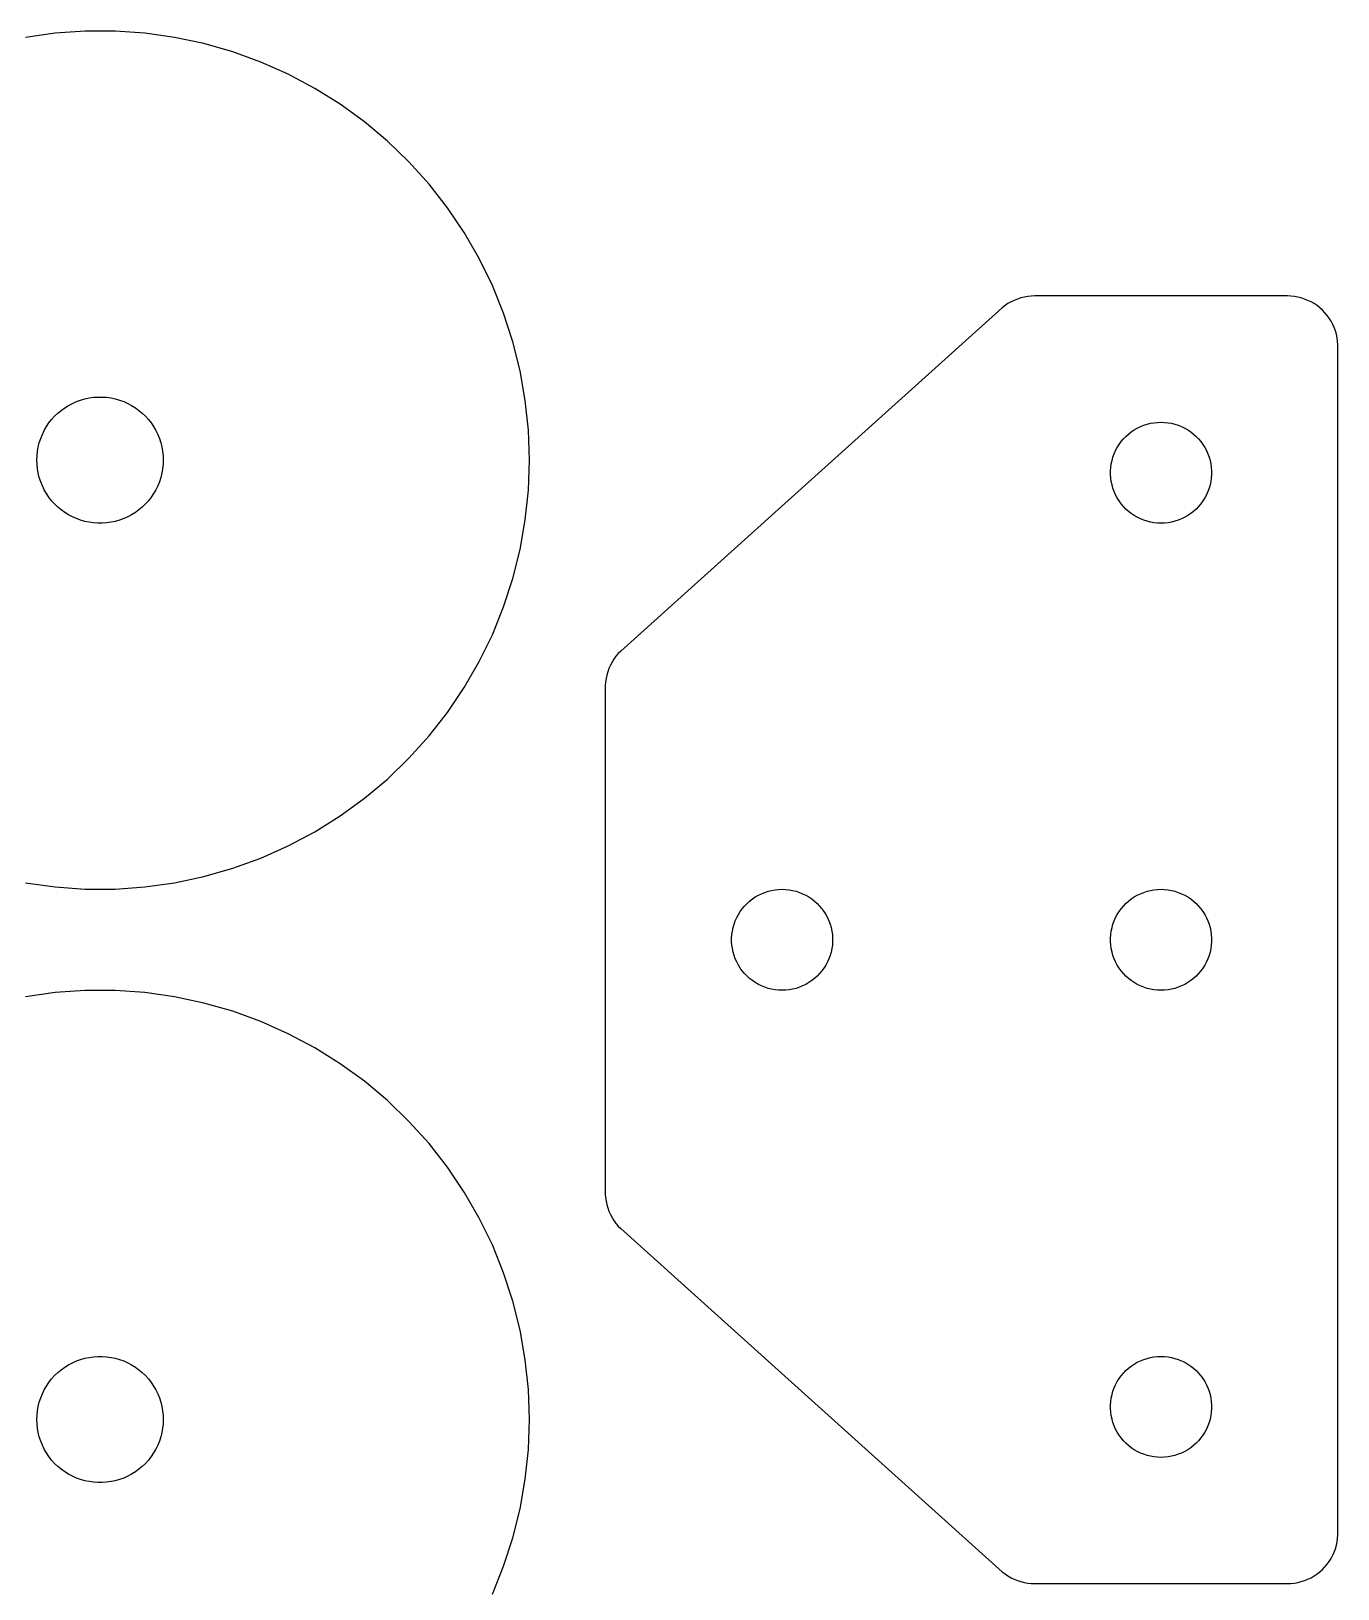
# Model space of a CAD drawing. Header units: metres. Extents: x -49 to 49, y -95 to 95.
# Drawn here: x -2.7 to 49, y -25.7 to 36 of the extents above; entities that cross this region are included whole.
import ezdxf

# ---------------------------------------------------------------- set-up
doc = ezdxf.new("R2010")
doc.units = ezdxf.units.M

msp = doc.modelspace()

# ---------------------------------------------------------------- linework, layer by layer
for p, q in [((-1.77698, 35.9069), (-2.95201, 35.7417)), ((-0.593277, 35.9896), (-1.77698, 35.9069)), ((0.593277, 35.9896), (-0.593277, 35.9896)), ((1.77698, 35.9069), (0.593277, 35.9896)), ((2.95201, 35.7417), (1.77698, 35.9069)), ((4.11267, 35.495), (2.95201, 35.7417)), ((5.25328, 35.168), (4.11267, 35.495)), ((6.3683, 34.7621), (5.25328, 35.168)), ((7.4523, 34.2795), (6.3683, 34.7621)), ((8.5, 33.7224), (7.4523, 34.2795)), ((9.50627, 33.0936), (8.5, 33.7224)), ((10.4662, 32.3962), (9.50627, 33.0936)), ((11.3752, 31.6335), (10.4662, 32.3962)), ((12.2288, 30.8092), (11.3752, 31.6335)), ((13.0228, 29.9274), (12.2288, 30.8092)), ((13.7533, 28.9923), (13.0228, 29.9274)), ((14.4168, 28.0086), (13.7533, 28.9923)), ((15.0101, 26.981), (14.4168, 28.0086)), ((15.5303, 25.9145), (15.0101, 26.981)), ((15.9748, 24.8143), (15.5303, 25.9145)), ((36.1865, 25.3271), (36.0611, 25.2659)), ((36.316, 25.3794), (36.1865, 25.3271)), ((36.4487, 25.4225), (36.316, 25.3794)), ((36.5842, 25.4563), (36.4487, 25.4225)), ((36.7217, 25.4805), (36.5842, 25.4563)), ((36.8605, 25.4951), (36.7217, 25.4805)), ((37, 25.5), (36.8605, 25.4951)), ((47, 25.5), (37, 25.5)), ((47.1395, 25.4951), (47, 25.5)), ((47.2783, 25.4805), (47.1395, 25.4951)), ((47.4158, 25.4563), (47.2783, 25.4805)), ((47.5513, 25.4225), (47.4158, 25.4563)), ((47.684, 25.3794), (47.5513, 25.4225)), ((47.8135, 25.3271), (47.684, 25.3794)), ((47.9389, 25.2659), (47.8135, 25.3271)), ((16.3414, 23.6858), (15.9748, 24.8143)), ((35.7144, 25.0321), (20.6107, 11.4387)), ((35.8244, 25.118), (35.7144, 25.0321)), ((35.9402, 25.1961), (35.8244, 25.118)), ((36.0611, 25.2659), (35.9402, 25.1961)), ((48.0598, 25.1961), (47.9389, 25.2659)), ((48.1756, 25.118), (48.0598, 25.1961)), ((48.2856, 25.0321), (48.1756, 25.118)), ((48.3893, 24.9387), (48.2856, 25.0321)), ((48.4863, 24.8383), (48.3893, 24.9387)), ((48.576, 24.7313), (48.4863, 24.8383)), ((48.6581, 24.6184), (48.576, 24.7313)), ((48.732, 24.5), (48.6581, 24.6184)), ((48.7976, 24.3767), (48.732, 24.5)), ((48.8544, 24.2492), (48.7976, 24.3767)), ((48.9021, 24.118), (48.8544, 24.2492)), ((48.9406, 23.9838), (48.9021, 24.118)), ((16.6285, 22.5345), (16.3414, 23.6858)), ((48.9696, 23.8473), (48.9406, 23.9838)), ((48.989, 23.709), (48.9696, 23.8473)), ((48.9988, 23.5698), (48.989, 23.709)), ((48.9988, -23.5698), (48.9988, 23.5698)), ((16.8345, 21.3659), (16.6285, 22.5345)), ((-1.53914, 20.97), (-1.39798, 21.0726)), ((-1.39798, 21.0726), (-1.24998, 21.1651)), ((-1.24998, 21.1651), (-1.09592, 21.247)), ((-1.09592, 21.247), (-0.936508, 21.3179)), ((-0.936508, 21.3179), (-0.772537, 21.3776)), ((-0.772537, 21.3776), (-0.604797, 21.4257)), ((-0.604797, 21.4257), (-0.434113, 21.462)), ((-0.434113, 21.462), (-0.261307, 21.4863)), ((-0.261307, 21.4863), (-0.087235, 21.4985)), ((-0.087235, 21.4985), (0.087235, 21.4985)), ((0.087235, 21.4985), (0.261307, 21.4863)), ((0.261307, 21.4863), (0.434113, 21.462)), ((0.434113, 21.462), (0.604797, 21.4257)), ((0.604797, 21.4257), (0.772537, 21.3776)), ((0.772537, 21.3776), (0.936508, 21.3179)), ((0.936508, 21.3179), (1.09592, 21.247)), ((1.09592, 21.247), (1.25, 21.1651)), ((1.25, 21.1651), (1.39798, 21.0726)), ((1.39798, 21.0726), (1.53914, 20.97)), ((16.9586, 20.1859), (16.8345, 21.3659)), ((-2.12012, 20.3248), (-2.02254, 20.4695)), ((-2.02254, 20.4695), (-1.9151, 20.607)), ((-1.9151, 20.607), (-1.79834, 20.7366)), ((-1.79834, 20.7366), (-1.67282, 20.8578)), ((-1.67282, 20.8578), (-1.53914, 20.97)), ((1.53914, 20.97), (1.67282, 20.8578)), ((1.67282, 20.8578), (1.79834, 20.7366)), ((1.79834, 20.7366), (1.9151, 20.607)), ((1.9151, 20.607), (2.02254, 20.4695)), ((2.02254, 20.4695), (2.12012, 20.3248)), ((41.1865, 20.3271), (41.316, 20.3794)), ((41.316, 20.3794), (41.4487, 20.4225)), ((41.4487, 20.4225), (41.5842, 20.4563)), ((41.5842, 20.4563), (41.7217, 20.4805)), ((41.7217, 20.4805), (41.8605, 20.4951)), ((41.8605, 20.4951), (42, 20.5)), ((42, 20.5), (42.1395, 20.4951)), ((42.1395, 20.4951), (42.2783, 20.4805)), ((42.2783, 20.4805), (42.4158, 20.4563)), ((42.4158, 20.4563), (42.5513, 20.4225)), ((42.5513, 20.4225), (42.684, 20.3794)), ((42.684, 20.3794), (42.8135, 20.3271)), ((-2.40315, 19.6891), (-2.34923, 19.855)), ((-2.34923, 19.855), (-2.28386, 20.0168)), ((-2.28386, 20.0168), (-2.20737, 20.1737)), ((-2.20737, 20.1737), (-2.12012, 20.3248)), ((2.12012, 20.3248), (2.20737, 20.1737)), ((2.20737, 20.1737), (2.28386, 20.0168)), ((2.28386, 20.0168), (2.34923, 19.855)), ((2.34923, 19.855), (2.40315, 19.6891)), ((17, 19), (16.9586, 20.1859)), ((40.424, 19.7313), (40.5137, 19.8383)), ((40.5137, 19.8383), (40.6107, 19.9387)), ((40.6107, 19.9387), (40.7144, 20.0321)), ((40.7144, 20.0321), (40.8244, 20.118)), ((40.8244, 20.118), (40.9402, 20.1961)), ((40.9402, 20.1961), (41.0611, 20.2659)), ((41.0611, 20.2659), (41.1865, 20.3271)), ((42.8135, 20.3271), (42.9389, 20.2659)), ((42.9389, 20.2659), (43.0598, 20.1961)), ((43.0598, 20.1961), (43.1756, 20.118)), ((43.1756, 20.118), (43.2856, 20.0321)), ((43.2856, 20.0321), (43.3893, 19.9387)), ((43.3893, 19.9387), (43.4863, 19.8383)), ((43.4863, 19.8383), (43.576, 19.7313)), ((-2.5, 19), (-2.4939, 19.1744)), ((-2.4939, 19.1744), (-2.47566, 19.3479)), ((-2.47566, 19.3479), (-2.44536, 19.5198)), ((-2.44536, 19.5198), (-2.40315, 19.6891)), ((2.40315, 19.6891), (2.44536, 19.5198)), ((2.44536, 19.5198), (2.47566, 19.3479)), ((2.47566, 19.3479), (2.4939, 19.1744)), ((2.4939, 19.1744), (2.5, 19)), ((40.0979, 19.118), (40.1456, 19.2492)), ((40.1456, 19.2492), (40.2024, 19.3767)), ((40.2024, 19.3767), (40.268, 19.5)), ((40.268, 19.5), (40.3419, 19.6184)), ((40.3419, 19.6184), (40.424, 19.7313)), ((43.576, 19.7313), (43.6581, 19.6184)), ((43.6581, 19.6184), (43.732, 19.5)), ((43.732, 19.5), (43.7976, 19.3767)), ((43.7976, 19.3767), (43.8544, 19.2492)), ((43.8544, 19.2492), (43.9021, 19.118)), ((-2.4939, 18.8256), (-2.5, 19)), ((-2.47566, 18.6521), (-2.4939, 18.8256)), ((-2.44536, 18.4802), (-2.47566, 18.6521)), ((2.47566, 18.6521), (2.44536, 18.4802)), ((2.4939, 18.8256), (2.47566, 18.6521)), ((2.5, 19), (2.4939, 18.8256)), ((16.9586, 17.8141), (17, 19)), ((40.0012, 18.5698), (40.011, 18.709)), ((40.0012, 18.4302), (40.0012, 18.5698)), ((40.011, 18.709), (40.0304, 18.8473)), ((40.0304, 18.8473), (40.0594, 18.9838)), ((40.0594, 18.9838), (40.0979, 19.118)), ((43.9021, 19.118), (43.9406, 18.9838)), ((43.9406, 18.9838), (43.9696, 18.8473)), ((43.9696, 18.8473), (43.989, 18.709)), ((43.989, 18.709), (43.9988, 18.5698)), ((43.9988, 18.5698), (43.9988, 18.4302)), ((-2.40315, 18.3109), (-2.44536, 18.4802)), ((-2.34923, 18.145), (-2.40315, 18.3109)), ((-2.28386, 17.9832), (-2.34923, 18.145)), ((-2.20737, 17.8263), (-2.28386, 17.9832)), ((2.28386, 17.9832), (2.20737, 17.8263)), ((2.34923, 18.145), (2.28386, 17.9832)), ((2.40315, 18.3109), (2.34923, 18.145)), ((2.44536, 18.4802), (2.40315, 18.3109)), ((40.011, 18.2909), (40.0012, 18.4302)), ((40.0304, 18.1527), (40.011, 18.2909)), ((40.0594, 18.0161), (40.0304, 18.1527)), ((40.0979, 17.882), (40.0594, 18.0161)), ((43.9406, 18.0161), (43.9021, 17.882)), ((43.9696, 18.1527), (43.9406, 18.0161)), ((43.989, 18.2909), (43.9696, 18.1527)), ((43.9988, 18.4302), (43.989, 18.2909)), ((-2.12012, 17.6752), (-2.20737, 17.8263)), ((-2.02254, 17.5305), (-2.12012, 17.6752)), ((-1.9151, 17.393), (-2.02254, 17.5305)), ((-1.79834, 17.2634), (-1.9151, 17.393)), ((1.9151, 17.393), (1.79834, 17.2634)), ((2.02254, 17.5305), (1.9151, 17.393)), ((2.12012, 17.6752), (2.02254, 17.5305)), ((2.20737, 17.8263), (2.12012, 17.6752)), ((16.8345, 16.6341), (16.9586, 17.8141)), ((40.1456, 17.7508), (40.0979, 17.882)), ((40.2024, 17.6232), (40.1456, 17.7508)), ((40.268, 17.5), (40.2024, 17.6232)), ((40.3419, 17.3816), (40.268, 17.5)), ((40.424, 17.2687), (40.3419, 17.3816)), ((43.6581, 17.3816), (43.576, 17.2687)), ((43.732, 17.5), (43.6581, 17.3816)), ((43.7976, 17.6232), (43.732, 17.5)), ((43.8544, 17.7508), (43.7976, 17.6232)), ((43.9021, 17.882), (43.8544, 17.7508)), ((-1.67282, 17.1422), (-1.79834, 17.2634)), ((-1.53914, 17.03), (-1.67282, 17.1422)), ((-1.39798, 16.9274), (-1.53914, 17.03)), ((-1.25, 16.8349), (-1.39798, 16.9274)), ((-1.09592, 16.753), (-1.25, 16.8349)), ((-0.936508, 16.6821), (-1.09592, 16.753)), ((-0.772537, 16.6224), (-0.936508, 16.6821)), ((0.936508, 16.6821), (0.772537, 16.6224)), ((1.09592, 16.753), (0.936508, 16.6821)), ((1.25, 16.8349), (1.09592, 16.753)), ((1.39798, 16.9274), (1.25, 16.8349)), ((1.53914, 17.03), (1.39798, 16.9274)), ((1.67282, 17.1422), (1.53914, 17.03)), ((1.79834, 17.2634), (1.67282, 17.1422)), ((40.5137, 17.1617), (40.424, 17.2687)), ((40.6107, 17.0613), (40.5137, 17.1617)), ((40.7144, 16.9679), (40.6107, 17.0613)), ((40.8244, 16.882), (40.7144, 16.9679)), ((40.9402, 16.8039), (40.8244, 16.882)), ((41.0611, 16.7341), (40.9402, 16.8039)), ((41.1865, 16.6729), (41.0611, 16.7341)), ((41.316, 16.6206), (41.1865, 16.6729)), ((42.8135, 16.6729), (42.684, 16.6206)), ((42.9389, 16.7341), (42.8135, 16.6729)), ((43.0598, 16.8039), (42.9389, 16.7341)), ((43.1756, 16.882), (43.0598, 16.8039)), ((43.2856, 16.9679), (43.1756, 16.882)), ((43.3893, 17.0613), (43.2856, 16.9679)), ((43.4863, 17.1617), (43.3893, 17.0613)), ((43.576, 17.2687), (43.4863, 17.1617)), ((-0.604797, 16.5743), (-0.772537, 16.6224)), ((-0.434113, 16.538), (-0.604797, 16.5743)), ((-0.261307, 16.5137), (-0.434113, 16.538)), ((-0.087235, 16.5015), (-0.261307, 16.5137)), ((0.087235, 16.5015), (-0.087235, 16.5015)), ((0.261307, 16.5137), (0.087235, 16.5015)), ((0.434113, 16.538), (0.261307, 16.5137)), ((0.604797, 16.5743), (0.434113, 16.538)), ((0.772537, 16.6224), (0.604797, 16.5743)), ((16.6285, 15.4655), (16.8345, 16.6341)), ((41.4487, 16.5775), (41.316, 16.6206)), ((41.5842, 16.5437), (41.4487, 16.5775)), ((41.7217, 16.5195), (41.5842, 16.5437)), ((41.8605, 16.5049), (41.7217, 16.5195)), ((42, 16.5), (41.8605, 16.5049)), ((42.1395, 16.5049), (42, 16.5)), ((42.2783, 16.5195), (42.1395, 16.5049)), ((42.4158, 16.5437), (42.2783, 16.5195)), ((42.5513, 16.5775), (42.4158, 16.5437)), ((42.684, 16.6206), (42.5513, 16.5775)), ((16.3414, 14.3142), (16.6285, 15.4655)), ((15.9748, 13.1857), (16.3414, 14.3142)), ((15.5303, 12.0855), (15.9748, 13.1857)), ((15.0101, 11.019), (15.5303, 12.0855)), ((20.3419, 11.1184), (20.268, 11)), ((20.424, 11.2313), (20.3419, 11.1184)), ((20.5137, 11.3383), (20.424, 11.2313)), ((20.6107, 11.4387), (20.5137, 11.3383)), ((14.4168, 9.99138), (15.0101, 11.019)), ((20.0979, 10.618), (20.0594, 10.4838)), ((20.1456, 10.7492), (20.0979, 10.618)), ((20.2024, 10.8767), (20.1456, 10.7492)), ((20.268, 11), (20.2024, 10.8767)), ((13.7533, 9.00766), (14.4168, 9.99138)), ((20.011, 10.209), (20.0012, 10.0698)), ((20.0012, 10.0698), (20.0012, -10.0698)), ((20.0304, 10.3473), (20.011, 10.209)), ((20.0594, 10.4838), (20.0304, 10.3473)), ((13.0228, 8.07262), (13.7533, 9.00766)), ((12.2288, 7.19081), (13.0228, 8.07262)), ((11.3752, 6.36655), (12.2288, 7.19081)), ((10.4662, 5.60382), (11.3752, 6.36655)), ((9.50627, 4.90637), (10.4662, 5.60382)), ((8.5, 4.27757), (9.50627, 4.90637)), ((6.3683, 3.23788), (7.4523, 3.7205)), ((7.4523, 3.7205), (8.5, 4.27757)), ((5.25328, 2.83205), (6.3683, 3.23788)), ((2.95201, 2.25827), (4.11267, 2.50497)), ((4.11267, 2.50497), (5.25328, 2.83205)), ((-2.95201, 2.25827), (-1.77698, 2.09314)), ((-1.77698, 2.09314), (-0.593277, 2.01036)), ((-0.593277, 2.01036), (0.593277, 2.01036)), ((0.593277, 2.01036), (1.77698, 2.09314)), ((1.77698, 2.09314), (2.95201, 2.25827)), ((26.1865, 1.82709), (26.316, 1.87938)), ((26.316, 1.87938), (26.4487, 1.92252)), ((26.4487, 1.92252), (26.5842, 1.95628)), ((26.5842, 1.95628), (26.7217, 1.98053)), ((26.7217, 1.98053), (26.8605, 1.99512)), ((26.8605, 1.99512), (27, 2)), ((27, 2), (27.1395, 1.99512)), ((27.1395, 1.99512), (27.2784, 1.98053)), ((27.2784, 1.98053), (27.4158, 1.95628)), ((27.4158, 1.95628), (27.5513, 1.92252)), ((27.5513, 1.92252), (27.6841, 1.87938)), ((27.6841, 1.87938), (27.8135, 1.82709)), ((41.1865, 1.82709), (41.316, 1.87938)), ((41.316, 1.87938), (41.4487, 1.92252)), ((41.4487, 1.92252), (41.5842, 1.95628)), ((41.5842, 1.95628), (41.7217, 1.98053)), ((41.7217, 1.98053), (41.8605, 1.99512)), ((41.8605, 1.99512), (42, 2)), ((42, 2), (42.1395, 1.99512)), ((42.1395, 1.99512), (42.2783, 1.98053)), ((42.2783, 1.98053), (42.4158, 1.95628)), ((42.4158, 1.95628), (42.5513, 1.9225)), ((42.5513, 1.9225), (42.684, 1.87936)), ((42.684, 1.87936), (42.8135, 1.82707)), ((25.424, 1.23131), (25.5137, 1.33826)), ((25.5137, 1.33826), (25.6107, 1.43867)), ((25.6107, 1.43867), (25.7144, 1.53207)), ((25.7144, 1.53207), (25.8244, 1.61803)), ((25.8244, 1.61803), (25.9402, 1.69609)), ((25.9402, 1.69609), (26.0611, 1.76588)), ((26.0611, 1.76588), (26.1865, 1.82709)), ((27.8135, 1.82709), (27.9389, 1.76588)), ((27.9389, 1.76588), (28.0598, 1.69609)), ((28.0598, 1.69609), (28.1756, 1.61803)), ((28.1756, 1.61803), (28.2856, 1.53207)), ((28.2856, 1.53207), (28.3893, 1.43867)), ((28.3893, 1.43867), (28.4863, 1.33826)), ((28.4863, 1.33826), (28.576, 1.23131)), ((40.424, 1.23131), (40.5137, 1.33826)), ((40.5137, 1.33826), (40.6107, 1.43867)), ((40.6107, 1.43867), (40.7144, 1.53207)), ((40.7144, 1.53207), (40.8244, 1.61803)), ((40.8244, 1.61803), (40.9402, 1.69609)), ((40.9402, 1.69609), (41.0611, 1.76588)), ((41.0611, 1.76588), (41.1865, 1.82709)), ((42.8135, 1.82707), (42.9389, 1.76587)), ((42.9389, 1.76587), (43.0598, 1.69608)), ((43.0598, 1.69608), (43.1756, 1.61801)), ((43.1756, 1.61801), (43.2856, 1.53206)), ((43.2856, 1.53206), (43.3893, 1.43866)), ((43.3893, 1.43866), (43.4863, 1.33824)), ((43.4863, 1.33824), (43.576, 1.23129)), ((25.0594, 0.483841), (25.0979, 0.618027)), ((25.0979, 0.618027), (25.1456, 0.749207)), ((25.1456, 0.749207), (25.2024, 0.87674)), ((25.2024, 0.87674), (25.268, 1)), ((25.268, 1), (25.3419, 1.11838)), ((25.3419, 1.11838), (25.424, 1.23131)), ((28.576, 1.23131), (28.6581, 1.11838)), ((28.6581, 1.11838), (28.7321, 1)), ((28.7321, 1), (28.7976, 0.87674)), ((28.7976, 0.87674), (28.8544, 0.749207)), ((28.8544, 0.749207), (28.9021, 0.618027)), ((28.9021, 0.618027), (28.9406, 0.483841)), ((40.0594, 0.483841), (40.0979, 0.618027)), ((40.0979, 0.618027), (40.1456, 0.749207)), ((40.1456, 0.749207), (40.2024, 0.87674)), ((40.2024, 0.87674), (40.268, 1)), ((40.268, 1), (40.3419, 1.11838)), ((40.3419, 1.11838), (40.424, 1.23131)), ((43.576, 1.23129), (43.6581, 1.11836)), ((43.6581, 1.11836), (43.732, 0.999985)), ((43.732, 0.999985), (43.7976, 0.876724)), ((43.7976, 0.876724), (43.8544, 0.749191)), ((43.8544, 0.749191), (43.9021, 0.618011)), ((43.9021, 0.618011), (43.9406, 0.483826)), ((25.0012, 0.069794), (25.011, 0.209045)), ((25.0012, -0.069778), (25.0012, 0.069794)), ((25.011, 0.209045), (25.0304, 0.34729)), ((25.0304, 0.34729), (25.0594, 0.483841)), ((28.9406, 0.483841), (28.9696, 0.34729)), ((28.9696, 0.34729), (28.989, 0.209045)), ((28.989, 0.209045), (28.9988, 0.069794)), ((28.9988, 0.069794), (28.9988, -0.069778)), ((40.0012, 0.069794), (40.011, 0.209045)), ((40.0012, -0.069778), (40.0012, 0.069794)), ((40.011, 0.209045), (40.0304, 0.34729)), ((40.0304, 0.34729), (40.0594, 0.483841)), ((43.9406, 0.483826), (43.9696, 0.347275)), ((43.9696, 0.347275), (43.989, 0.20903)), ((43.989, 0.20903), (43.9988, 0.069778)), ((43.9988, 0.069778), (43.9988, -0.069794)), ((25.011, -0.20903), (25.0012, -0.069778)), ((25.0304, -0.347275), (25.011, -0.20903)), ((25.0594, -0.483826), (25.0304, -0.347275)), ((25.0979, -0.618011), (25.0594, -0.483826)), ((28.9406, -0.483826), (28.9021, -0.618011)), ((28.9696, -0.347275), (28.9406, -0.483826)), ((28.989, -0.20903), (28.9696, -0.347275)), ((28.9988, -0.069778), (28.989, -0.20903)), ((40.011, -0.20903), (40.0012, -0.069778)), ((40.0304, -0.347275), (40.011, -0.20903)), ((40.0594, -0.483826), (40.0304, -0.347275)), ((40.0979, -0.618011), (40.0594, -0.483826)), ((43.9406, -0.483841), (43.9021, -0.618027)), ((43.9696, -0.34729), (43.9406, -0.483841)), ((43.989, -0.209045), (43.9696, -0.34729)), ((43.9988, -0.069794), (43.989, -0.209045)), ((25.1456, -0.749191), (25.0979, -0.618011)), ((25.2024, -0.876724), (25.1456, -0.749191)), ((25.268, -0.999969), (25.2024, -0.876724)), ((25.3419, -1.11836), (25.268, -0.999969)), ((25.424, -1.23129), (25.3419, -1.11836)), ((25.5137, -1.33824), (25.424, -1.23129)), ((28.576, -1.23129), (28.4863, -1.33824)), ((28.6581, -1.11836), (28.576, -1.23129)), ((28.7321, -0.999985), (28.6581, -1.11836)), ((28.7976, -0.876724), (28.7321, -0.999985)), ((28.8544, -0.749191), (28.7976, -0.876724)), ((28.9021, -0.618011), (28.8544, -0.749191)), ((40.1456, -0.749191), (40.0979, -0.618011)), ((40.2024, -0.876724), (40.1456, -0.749191)), ((40.268, -0.999969), (40.2024, -0.876724)), ((40.3419, -1.11836), (40.268, -0.999969)), ((40.424, -1.23129), (40.3419, -1.11836)), ((40.5137, -1.33824), (40.424, -1.23129)), ((43.576, -1.23131), (43.4863, -1.33826)), ((43.6581, -1.11838), (43.576, -1.23131)), ((43.732, -1), (43.6581, -1.11838)), ((43.7976, -0.87674), (43.732, -1)), ((43.8544, -0.749207), (43.7976, -0.87674)), ((43.9021, -0.618027), (43.8544, -0.749207)), ((25.6107, -1.43866), (25.5137, -1.33824)), ((25.7144, -1.53206), (25.6107, -1.43866)), ((25.8244, -1.61801), (25.7144, -1.53206)), ((25.9402, -1.69608), (25.8244, -1.61801)), ((26.0611, -1.76587), (25.9402, -1.69608)), ((26.1865, -1.82707), (26.0611, -1.76587)), ((26.316, -1.87936), (26.1865, -1.82707)), ((27.8135, -1.82707), (27.6841, -1.87936)), ((27.9389, -1.76587), (27.8135, -1.82707)), ((28.0598, -1.69608), (27.9389, -1.76587)), ((28.1756, -1.61801), (28.0598, -1.69608)), ((28.2856, -1.53206), (28.1756, -1.61801)), ((28.3893, -1.43866), (28.2856, -1.53206)), ((28.4863, -1.33824), (28.3893, -1.43866)), ((40.6107, -1.43866), (40.5137, -1.33824)), ((40.7144, -1.53206), (40.6107, -1.43866)), ((40.8244, -1.61801), (40.7144, -1.53206)), ((40.9402, -1.69608), (40.8244, -1.61801)), ((41.0611, -1.76587), (40.9402, -1.69608)), ((41.1865, -1.82707), (41.0611, -1.76587)), ((41.316, -1.87936), (41.1865, -1.82707)), ((42.8135, -1.82709), (42.684, -1.87938)), ((42.9389, -1.76588), (42.8135, -1.82709)), ((43.0598, -1.69609), (42.9389, -1.76588)), ((43.1756, -1.61803), (43.0598, -1.69609)), ((43.2856, -1.53207), (43.1756, -1.61803)), ((43.3893, -1.43867), (43.2856, -1.53207)), ((43.4863, -1.33826), (43.3893, -1.43867)), ((-1.77698, -2.09314), (-2.95201, -2.25827)), ((-0.593277, -2.01036), (-1.77698, -2.09314)), ((0.593277, -2.01036), (-0.593277, -2.01036)), ((1.77698, -2.09314), (0.593277, -2.01036)), ((2.95201, -2.25827), (1.77698, -2.09314)), ((4.11267, -2.50497), (2.95201, -2.25827)), ((26.4487, -1.9225), (26.316, -1.87936)), ((26.5842, -1.95627), (26.4487, -1.9225)), ((26.7217, -1.98051), (26.5842, -1.95627)), ((26.8605, -1.9951), (26.7217, -1.98051)), ((27, -1.99998), (26.8605, -1.9951)), ((27.1395, -1.9951), (27, -1.99998)), ((27.2784, -1.98051), (27.1395, -1.9951)), ((27.4158, -1.95627), (27.2784, -1.98051)), ((27.5513, -1.9225), (27.4158, -1.95627)), ((27.6841, -1.87936), (27.5513, -1.9225)), ((41.4487, -1.9225), (41.316, -1.87936)), ((41.5842, -1.95628), (41.4487, -1.9225)), ((41.7217, -1.98053), (41.5842, -1.95628)), ((41.8605, -1.99512), (41.7217, -1.98053)), ((42, -2), (41.8605, -1.99512)), ((42.1395, -1.99512), (42, -2)), ((42.2783, -1.98053), (42.1395, -1.99512)), ((42.4158, -1.95628), (42.2783, -1.98053)), ((42.5513, -1.92252), (42.4158, -1.95628)), ((42.684, -1.87938), (42.5513, -1.92252)), ((5.25328, -2.83205), (4.11267, -2.50497)), ((6.3683, -3.23788), (5.25328, -2.83205)), ((7.4523, -3.7205), (6.3683, -3.23788)), ((8.5, -4.27757), (7.4523, -3.7205)), ((9.50627, -4.90637), (8.5, -4.27757)), ((10.4662, -5.60382), (9.50627, -4.90637)), ((11.3752, -6.36655), (10.4662, -5.60382)), ((12.2288, -7.19081), (11.3752, -6.36655)), ((13.0228, -8.07262), (12.2288, -7.19081)), ((13.7533, -9.00766), (13.0228, -8.07262)), ((14.4168, -9.99138), (13.7533, -9.00766)), ((15.0101, -11.019), (14.4168, -9.99138)), ((20.0012, -10.0698), (20.011, -10.209)), ((20.011, -10.209), (20.0304, -10.3473)), ((20.0304, -10.3473), (20.0594, -10.4838)), ((20.0594, -10.4838), (20.0979, -10.618)), ((15.5303, -12.0855), (15.0101, -11.019)), ((20.0979, -10.618), (20.1456, -10.7492)), ((20.1456, -10.7492), (20.2024, -10.8767)), ((20.2024, -10.8767), (20.2679, -11)), ((20.2679, -11), (20.3419, -11.1184)), ((20.3419, -11.1184), (20.424, -11.2313)), ((20.424, -11.2313), (20.5137, -11.3382)), ((20.5137, -11.3382), (20.6107, -11.4387)), ((20.6107, -11.4387), (35.7144, -25.0321)), ((15.9748, -13.1857), (15.5303, -12.0855)), ((16.3414, -14.3142), (15.9748, -13.1857)), ((16.6285, -15.4655), (16.3414, -14.3142)), ((16.8345, -16.6341), (16.6285, -15.4655)), ((-0.936508, -16.6821), (-0.772537, -16.6224)), ((-0.772537, -16.6224), (-0.604797, -16.5743)), ((-0.604797, -16.5743), (-0.434113, -16.538)), ((-0.434113, -16.538), (-0.261307, -16.5137)), ((-0.261307, -16.5137), (-0.087235, -16.5015)), ((-0.087235, -16.5015), (0.087235, -16.5015)), ((0.087235, -16.5015), (0.261307, -16.5137)), ((0.261307, -16.5137), (0.434113, -16.538)), ((0.434113, -16.538), (0.604797, -16.5743)), ((0.604797, -16.5743), (0.772537, -16.6224)), ((0.772537, -16.6224), (0.936508, -16.6821)), ((16.9586, -17.8141), (16.8345, -16.6341)), ((41.1865, -16.6729), (41.3159, -16.6206)), ((41.3159, -16.6206), (41.4487, -16.5775)), ((41.4487, -16.5775), (41.5842, -16.5437)), ((41.5842, -16.5437), (41.7216, -16.5195)), ((41.7216, -16.5195), (41.8605, -16.5049)), ((41.8605, -16.5049), (42, -16.5)), ((42, -16.5), (42.1395, -16.5049)), ((42.1395, -16.5049), (42.2783, -16.5195)), ((42.2783, -16.5195), (42.4158, -16.5437)), ((42.4158, -16.5437), (42.5513, -16.5775)), ((42.5513, -16.5775), (42.684, -16.6206)), ((42.684, -16.6206), (42.8134, -16.6729)), ((-1.9151, -17.393), (-1.79834, -17.2634)), ((-1.79834, -17.2634), (-1.67282, -17.1422)), ((-1.67282, -17.1422), (-1.53914, -17.03)), ((-1.53914, -17.03), (-1.39798, -16.9274)), ((-1.39798, -16.9274), (-1.24998, -16.8349)), ((-1.24998, -16.8349), (-1.09592, -16.753)), ((-1.09592, -16.753), (-0.936508, -16.6821)), ((0.936508, -16.6821), (1.09592, -16.753)), ((1.09592, -16.753), (1.25, -16.8349)), ((1.25, -16.8349), (1.39798, -16.9274)), ((1.39798, -16.9274), (1.53914, -17.03)), ((1.53914, -17.03), (1.67282, -17.1422)), ((1.67282, -17.1422), (1.79834, -17.2634)), ((1.79834, -17.2634), (1.9151, -17.393)), ((40.3419, -17.3816), (40.424, -17.2687)), ((40.424, -17.2687), (40.5137, -17.1617)), ((40.5137, -17.1617), (40.6107, -17.0613)), ((40.6107, -17.0613), (40.7144, -16.9679)), ((40.7144, -16.9679), (40.8244, -16.882)), ((40.8244, -16.882), (40.9402, -16.8039)), ((40.9402, -16.8039), (41.0611, -16.7341)), ((41.0611, -16.7341), (41.1865, -16.6729)), ((42.8134, -16.6729), (42.9389, -16.7341)), ((42.9389, -16.7341), (43.0598, -16.8039)), ((43.0598, -16.8039), (43.1756, -16.882)), ((43.1756, -16.882), (43.2856, -16.9679)), ((43.2856, -16.9679), (43.3893, -17.0613)), ((43.3893, -17.0613), (43.4863, -17.1617)), ((43.4863, -17.1617), (43.576, -17.2687)), ((43.576, -17.2687), (43.6581, -17.3816)), ((-2.28386, -17.9832), (-2.20737, -17.8263)), ((-2.20737, -17.8263), (-2.12012, -17.6752)), ((-2.12012, -17.6752), (-2.02254, -17.5305)), ((-2.02254, -17.5305), (-1.9151, -17.393)), ((1.9151, -17.393), (2.02254, -17.5305)), ((2.02254, -17.5305), (2.12012, -17.6752)), ((2.12012, -17.6752), (2.20737, -17.8263)), ((2.20737, -17.8263), (2.28386, -17.9832)), ((17, -19), (16.9586, -17.8141)), ((40.0594, -18.0161), (40.0979, -17.882)), ((40.0979, -17.882), (40.1456, -17.7508)), ((40.1456, -17.7508), (40.2024, -17.6232)), ((40.2024, -17.6232), (40.2679, -17.5)), ((40.2679, -17.5), (40.3419, -17.3816)), ((43.6581, -17.3816), (43.732, -17.5)), ((43.732, -17.5), (43.7976, -17.6232)), ((43.7976, -17.6232), (43.8543, -17.7508)), ((43.8543, -17.7508), (43.9021, -17.882)), ((43.9021, -17.882), (43.9406, -18.0161)), ((-2.47566, -18.6521), (-2.44536, -18.4802)), ((-2.44536, -18.4802), (-2.40315, -18.3109)), ((-2.40315, -18.3109), (-2.34923, -18.145)), ((-2.34923, -18.145), (-2.28386, -17.9832)), ((2.28386, -17.9832), (2.34923, -18.145)), ((2.34923, -18.145), (2.40315, -18.3109)), ((2.40315, -18.3109), (2.44536, -18.4802)), ((2.44536, -18.4802), (2.47566, -18.6521)), ((40.0012, -18.4302), (40.011, -18.2909)), ((40.0012, -18.5698), (40.0012, -18.4302)), ((40.011, -18.2909), (40.0304, -18.1527)), ((40.0304, -18.1527), (40.0594, -18.0161)), ((43.9406, -18.0161), (43.9696, -18.1527)), ((43.9696, -18.1527), (43.989, -18.2909)), ((43.989, -18.2909), (43.9988, -18.4302)), ((43.9988, -18.4302), (43.9988, -18.5698)), ((-2.5, -19), (-2.4939, -18.8256)), ((-2.4939, -19.1744), (-2.5, -19)), ((-2.4939, -18.8256), (-2.47566, -18.6521)), ((2.47566, -18.6521), (2.4939, -18.8256)), ((2.4939, -18.8256), (2.5, -19)), ((2.5, -19), (2.4939, -19.1744)), ((16.9586, -20.1859), (17, -19)), ((40.011, -18.709), (40.0012, -18.5698)), ((40.0304, -18.8473), (40.011, -18.709)), ((40.0594, -18.9838), (40.0304, -18.8473)), ((40.0979, -19.118), (40.0594, -18.9838)), ((40.1456, -19.2492), (40.0979, -19.118)), ((43.9021, -19.118), (43.8543, -19.2492)), ((43.9406, -18.9838), (43.9021, -19.118)), ((43.9696, -18.8473), (43.9406, -18.9838)), ((43.989, -18.709), (43.9696, -18.8473)), ((43.9988, -18.5698), (43.989, -18.709)), ((-2.47566, -19.3479), (-2.4939, -19.1744)), ((-2.44536, -19.5198), (-2.47566, -19.3479)), ((-2.40315, -19.6891), (-2.44536, -19.5198)), ((-2.34923, -19.855), (-2.40315, -19.6891)), ((2.40315, -19.6891), (2.34923, -19.855)), ((2.44536, -19.5198), (2.40315, -19.6891)), ((2.47566, -19.3479), (2.44536, -19.5198)), ((2.4939, -19.1744), (2.47566, -19.3479)), ((40.2024, -19.3767), (40.1456, -19.2492)), ((40.2679, -19.5), (40.2024, -19.3767)), ((40.3419, -19.6184), (40.2679, -19.5)), ((40.424, -19.7313), (40.3419, -19.6184)), ((40.5137, -19.8383), (40.424, -19.7313)), ((43.576, -19.7313), (43.4863, -19.8383)), ((43.6581, -19.6184), (43.576, -19.7313)), ((43.732, -19.5), (43.6581, -19.6184)), ((43.7976, -19.3767), (43.732, -19.5)), ((43.8543, -19.2492), (43.7976, -19.3767)), ((-2.28386, -20.0168), (-2.34923, -19.855)), ((-2.20737, -20.1737), (-2.28386, -20.0168)), ((-2.12012, -20.3248), (-2.20737, -20.1737)), ((-2.02254, -20.4695), (-2.12012, -20.3248)), ((2.12012, -20.3248), (2.02254, -20.4695)), ((2.20737, -20.1737), (2.12012, -20.3248)), ((2.28386, -20.0168), (2.20737, -20.1737)), ((2.34923, -19.855), (2.28386, -20.0168)), ((16.8345, -21.3659), (16.9586, -20.1859)), ((40.6107, -19.9387), (40.5137, -19.8383)), ((40.7144, -20.0321), (40.6107, -19.9387)), ((40.8244, -20.118), (40.7144, -20.0321)), ((40.9402, -20.1961), (40.8244, -20.118)), ((41.0611, -20.2659), (40.9402, -20.1961)), ((41.1865, -20.3271), (41.0611, -20.2659)), ((41.3159, -20.3794), (41.1865, -20.3271)), ((42.8134, -20.3271), (42.684, -20.3794)), ((42.9389, -20.2659), (42.8134, -20.3271)), ((43.0598, -20.1961), (42.9389, -20.2659)), ((43.1756, -20.118), (43.0598, -20.1961)), ((43.2856, -20.0321), (43.1756, -20.118)), ((43.3893, -19.9387), (43.2856, -20.0321)), ((43.4863, -19.8383), (43.3893, -19.9387)), ((-1.9151, -20.607), (-2.02254, -20.4695)), ((-1.79834, -20.7366), (-1.9151, -20.607)), ((-1.67282, -20.8578), (-1.79834, -20.7366)), ((-1.53914, -20.97), (-1.67282, -20.8578)), ((-1.39798, -21.0726), (-1.53914, -20.97)), ((1.53914, -20.97), (1.39798, -21.0726)), ((1.67282, -20.8578), (1.53914, -20.97)), ((1.79834, -20.7366), (1.67282, -20.8578)), ((1.9151, -20.607), (1.79834, -20.7366)), ((2.02254, -20.4695), (1.9151, -20.607)), ((41.4487, -20.4225), (41.3159, -20.3794)), ((41.5842, -20.4563), (41.4487, -20.4225)), ((41.7216, -20.4805), (41.5842, -20.4563)), ((41.8605, -20.4951), (41.7216, -20.4805)), ((42, -20.5), (41.8605, -20.4951)), ((42.1395, -20.4951), (42, -20.5)), ((42.2783, -20.4805), (42.1395, -20.4951)), ((42.4158, -20.4563), (42.2783, -20.4805)), ((42.5513, -20.4225), (42.4158, -20.4563)), ((42.684, -20.3794), (42.5513, -20.4225)), ((-1.25, -21.1651), (-1.39798, -21.0726)), ((-1.09592, -21.247), (-1.25, -21.1651)), ((-0.936508, -21.3179), (-1.09592, -21.247)), ((-0.772537, -21.3776), (-0.936508, -21.3179)), ((-0.604797, -21.4257), (-0.772537, -21.3776)), ((-0.434113, -21.462), (-0.604797, -21.4257)), ((-0.261307, -21.4863), (-0.434113, -21.462)), ((-0.087235, -21.4985), (-0.261307, -21.4863)), ((0.087235, -21.4985), (-0.087235, -21.4985)), ((0.261307, -21.4863), (0.087235, -21.4985)), ((0.434113, -21.462), (0.261307, -21.4863)), ((0.604797, -21.4257), (0.434113, -21.462)), ((0.772537, -21.3776), (0.604797, -21.4257)), ((0.936508, -21.3179), (0.772537, -21.3776)), ((1.09592, -21.247), (0.936508, -21.3179)), ((1.25, -21.1651), (1.09592, -21.247)), ((1.39798, -21.0726), (1.25, -21.1651)), ((16.6285, -22.5345), (16.8345, -21.3659)), ((16.3414, -23.6858), (16.6285, -22.5345)), ((15.9748, -24.8143), (16.3414, -23.6858)), ((48.9021, -24.118), (48.9406, -23.9838)), ((48.9406, -23.9838), (48.9696, -23.8473)), ((48.9696, -23.8473), (48.989, -23.709)), ((48.989, -23.709), (48.9988, -23.5698)), ((48.576, -24.7313), (48.6581, -24.6184)), ((48.6581, -24.6184), (48.732, -24.5)), ((48.732, -24.5), (48.7976, -24.3767)), ((48.7976, -24.3767), (48.8543, -24.2492)), ((48.8543, -24.2492), (48.9021, -24.118)), ((15.5303, -25.9145), (15.9748, -24.8143)), ((35.7144, -25.0321), (35.8244, -25.118)), ((35.8244, -25.118), (35.9402, -25.1961)), ((35.9402, -25.1961), (36.0611, -25.2659)), ((36.0611, -25.2659), (36.1865, -25.3271)), ((47.8134, -25.3271), (47.9389, -25.2659)), ((47.9389, -25.2659), (48.0598, -25.1961)), ((48.0598, -25.1961), (48.1756, -25.118)), ((48.1756, -25.118), (48.2856, -25.0321)), ((48.2856, -25.0321), (48.3893, -24.9387)), ((48.3893, -24.9387), (48.4863, -24.8383)), ((48.4863, -24.8383), (48.576, -24.7313)), ((36.1865, -25.3271), (36.3159, -25.3794)), ((36.3159, -25.3794), (36.4487, -25.4225)), ((36.4487, -25.4225), (36.5842, -25.4563)), ((36.5842, -25.4563), (36.7216, -25.4805)), ((36.7216, -25.4805), (36.8605, -25.4951)), ((36.8605, -25.4951), (37, -25.5)), ((37, -25.5), (47, -25.5)), ((47, -25.5), (47.1395, -25.4951)), ((47.1395, -25.4951), (47.2783, -25.4805)), ((47.2783, -25.4805), (47.4158, -25.4563)), ((47.4158, -25.4563), (47.5513, -25.4225)), ((47.5513, -25.4225), (47.684, -25.3794)), ((47.684, -25.3794), (47.8134, -25.3271))]:
    msp.add_line(p, q)

doc.saveas('drawing.dxf')
